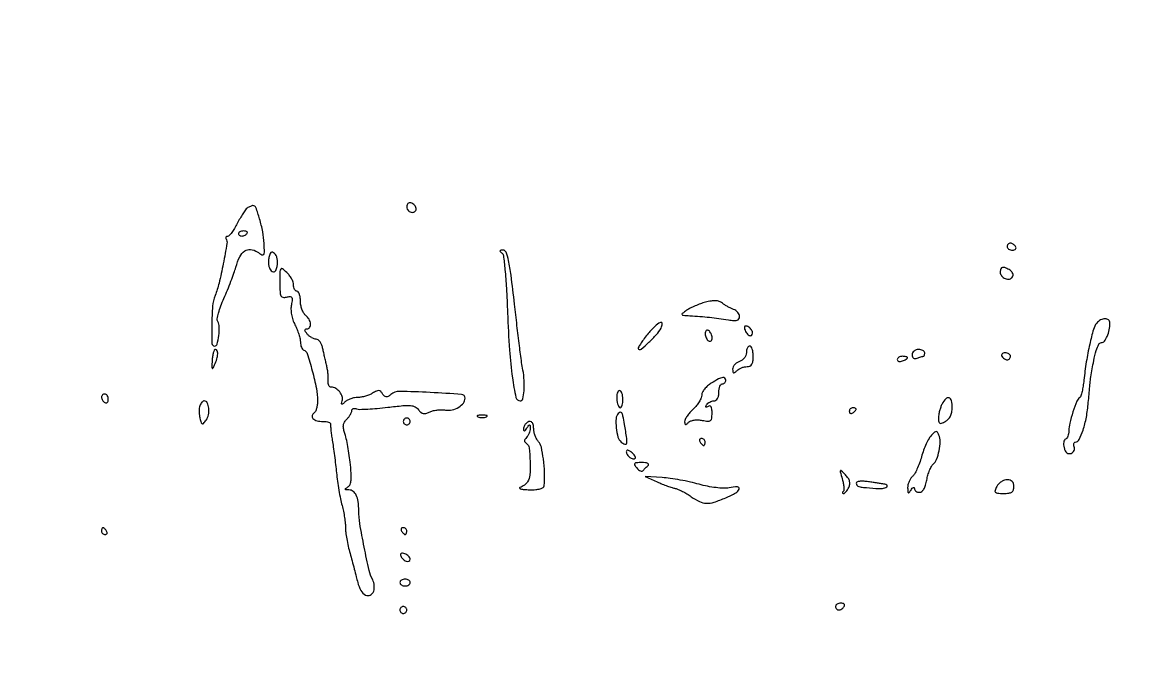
# Model space of a CAD drawing. Extents: x 0 to 4160, y 0 to 3120.
# Drawn here: x 1813.9 to 2137.4, y 2441.5 to 2625.5 of the extents above; entities that cross this region are included whole.
import ezdxf

# ---------------------------------------------------------------- set-up
doc = ezdxf.new("R2010")
doc.units = 0

msp = doc.modelspace()

# ---------------------------------------------------------------- linework, layer by layer
for points in [[(4159.499279, 606.274193, 0.000001), (4159.667734, 974.478125, 0.000057)], [(757.647081, 3119.740147, 0.000002), (520.492565, 3119.487217, 0.4139)], [(1964.75, 0.149832, 0.000016), (2717.930904, 0.232101, 0.000028), (3351.473438, 0.357111)]]:
    msp.add_lwpolyline(points, format="xyb")
for points in [[(1879.5, 2571.234687, 0.077531), (1879.000822, 2570.732522, 0.01312), (1878.233431, 2569.614252, 0.014063), (1877.39615, 2568.239569, 0.012098), (1876.592529, 2566.75, -0.017822), (1875.796198, 2565.313535, -0.025274), (1874.980549, 2564.101562, -0.023362), (1874.238358, 2563.201611, -0.211694), (1873.783513, 2563, 0.091724), (1873.474181, 2562.942772, 0.168639), (1873.280562, 2562.779687, 0.174076), (1873.2332, 2562.535999, 0.09855), (1873.337341, 2562.25, -0.181211), (1873.58809, 2560.925785, -0.004917), (1872.506467, 2555.022884, -0.010575), (1871.281039, 2549.335183, -0.036582), (1870.145092, 2545.745633, 0.07452), (1869.403439, 2542.59024, 0.017962), (1869.154953, 2537.21172, 0.010143), (1869.20967, 2531.760891, 0.40536), (1869.99399, 2531, 0.343014), (1870.72719, 2531.570069, 0.03038), (1871.195515, 2534.027661, 0.034253), (1871.349286, 2536.627194, 0.136891), (1870.910403, 2538.144971, -0.182462), (1870.760272, 2538.914724, -0.022224), (1871.130009, 2540.626107, -0.024016), (1871.781408, 2542.693477, -0.017633), (1872.692066, 2544.918232, 0.007739), (1873.727566, 2547.31179, 0.006428), (1874.756645, 2549.888481, 0.006497), (1875.638418, 2552.27355, 0.017407), (1876.184442, 2554, -0.04347), (1877.32204, 2557.0371, -0.12701), (1878.748535, 2558.737776, -0.186906), (1880.455645, 2559.17483, -0.115795), (1882.425191, 2558.45706, 0.022365), (1883.800467, 2557.64141, 0.359542), (1884.293081, 2557.741117, 0.177904), (1884.511152, 2558.380554, 0.006889), (1884.41671, 2560.915816, 0.034244), (1884.0067, 2564.331273, 0.024299), (1883.102234, 2568.083693, 0.01611), (1882.008608, 2571.413571, 0.321435), (1881.172448, 2571.984687, 0.073447), (1880.845479, 2571.928764, 0.026389), (1880.403782, 2571.758058, 0.025506), (1879.932241, 2571.517011, 0.027524)], [(1926, 2571.583333, 0.099038), (1926.120875, 2570.979073, 0.097945), (1926.465104, 2570.465104, 0.097945), (1926.979073, 2570.120875, 0.099038), (1927.583333, 2570, 0.190724), (1928.459866, 2570.346973, 0.244413), (1928.742973, 2571.153639, 0.165501), (1928.250696, 2572.122932, 0.113253), (1927.1875, 2572.770833, 0.134046), (1926.735738, 2572.795817, 0.144529), (1926.348828, 2572.585286, 0.119977), (1926.089234, 2572.158616, 0.077096)], [(1879.396994, 2563.833333, -0.071639), (1879.130304, 2563.514519, -0.05288), (1878.756842, 2563.244792, -0.053298), (1878.339084, 2563.061561, -0.076861), (1877.940983, 2563, -0.087308), (1877.581686, 2563.063221, -0.094392), (1877.276414, 2563.244792, -0.100145), (1877.072214, 2563.515437, -0.112153), (1877, 2563.833333, -0.170324), (1877.111542, 2564.151276, -0.094314), (1877.427703, 2564.421875, -0.074868), (1877.899039, 2564.604892, -0.055286), (1878.456011, 2564.666667, -0.05773), (1878.976727, 2564.606344, -0.124167), (1879.33303, 2564.421875, -0.190804), (1879.471218, 2564.149103, -0.16277)], [(1953.628477, 2558.234687, -0.219846), (1954.159032, 2557.390096, -0.007146), (1954.625299, 2553.309941, -0.010947), (1955.044556, 2547.917922, -0.004664), (1955.380204, 2540.685965, 0.007729), (1955.951952, 2529.80735, 0.01851), (1956.798497, 2521.773357, 0.016137), (1957.813916, 2516.005791, 0.354934), (1959.052293, 2515, 0.347462), (1959.800749, 2515.591537, 0.03624), (1960.184124, 2517.956613, 0.036446), (1960.230139, 2520.945905, 0.033415), (1959.848631, 2524, -0.014585), (1959.49346, 2526.174424, -0.001669), (1958.852693, 2531.098438, -0.002014), (1958.133431, 2536.962933, -0.001639), (1957.408933, 2543.25, 0.003425), (1956.40946, 2551.659153, 0.020943), (1955.682699, 2555.969704, 0.039019), (1954.974283, 2558.370718, 0.313621), (1954.073135, 2558.984687, 0.027955), (1953.42667, 2558.9422, 0.23259), (1953.187848, 2558.786217, 0.349331), (1953.219242, 2558.558491, 0.046167)], [(2101, 2560, 0.153634), (2101.120018, 2559.618621, 0.097988), (2101.457961, 2559.29375, 0.080552), (2101.962904, 2559.074545, 0.062283), (2102.559017, 2559, 0.066118), (2103.110654, 2559.073267, 0.138808), (2103.478525, 2559.29375, 0.191142), (2103.607943, 2559.620352, 0.139169), (2103.5, 2560, 0.06081), (2103.193797, 2560.382515, 0.051032), (2102.7871, 2560.70625, 0.053229), (2102.346558, 2560.926698, 0.089642), (2101.940983, 2561, 0.105429), (2101.581949, 2560.923444, 0.099231), (2101.276414, 2560.70625, 0.096318), (2101.071618, 2560.381732, 0.092995)], [(1885.760702, 2556.528526, 0.050292), (1885.668664, 2555.489895, 0.049709), (1885.785089, 2554.449594, 0.054142), (1886.078809, 2553.560183, 0.113212), (1886.519069, 2552.984174, 0.094892), (1887.127548, 2552.648985, 0.262597), (1887.59003, 2552.742401, 0.14155), (1887.948255, 2553.293175, 0.026642), (1888.239298, 2554.471474, 0.050292), (1888.331336, 2555.510105, 0.049709), (1888.214911, 2556.550406, 0.054142), (1887.921191, 2557.439817, 0.113212), (1887.480931, 2558.015826, 0.094892), (1886.872452, 2558.351015, 0.262597), (1886.40997, 2558.257599, 0.14155), (1886.051745, 2557.706825, 0.026642)], [(1889, 2549.538356, 0.009999), (1889.055241, 2546.776338, 0.097803), (1889.325599, 2545.647043, 0.256923), (1889.909198, 2545.214465, 0.09798), (1890.953863, 2545.277684, -0.047354), (1891.988883, 2545.445926, -0.276438), (1892.460074, 2545.204854, -0.17194), (1892.602964, 2544.559626, -0.018698), (1892.356563, 2543.032814, 0.057836), (1892.248973, 2541.721298, 0.035871), (1892.411716, 2540.183015, 0.034678), (1892.807449, 2538.609874, 0.040392), (1893.4027, 2537.188158, -0.022725), (1894.01414, 2535.861281, -0.020083), (1894.530793, 2534.429058, -0.020564), (1894.891317, 2533.100187, -0.056009), (1895, 2532.132993, 0.047114), (1895.073371, 2531.35607, 0.05466), (1895.290992, 2530.646358, 0.063015), (1895.610983, 2530.10347, 0.148), (1895.99061, 2529.833333, -0.240291), (1896.97465, 2528.827738, -0.009691), (1898.44502, 2523.781767, -0.017241), (1899.642706, 2518.659283, -0.04884), (1900, 2515.010227, -0.032422), (1899.925145, 2513.857049, -0.037872), (1899.701458, 2512.783107, -0.041296), (1899.375343, 2511.926082, -0.143747), (1898.983688, 2511.489919, 0.200104), (1898.418222, 2510.701574, 0.263212), (1898.66451, 2509.868682, 0.130635), (1899.83545, 2509.215646, 0.062315), (1901.559017, 2509, -0.029265), (1902.481311, 2508.945971, -0.051118), (1903.227808, 2508.779687, -0.074078), (1903.706021, 2508.537249, -0.309063), (1903.812245, 2508.25, 0.079418), (1903.770038, 2507.764931, 0.007139), (1903.875168, 2506.545312, 0.009142), (1904.048903, 2505.086682, 0.007015), (1904.290108, 2503.5, -0.00649), (1904.584185, 2501.579098, -0.002949), (1904.92139, 2499.059375, -0.00292), (1905.245783, 2496.398146, -0.004004), (1905.504457, 2494, 0.010143), (1905.792951, 2491.601887, 0.007325), (1906.207853, 2488.940625, 0.007403), (1906.676912, 2486.421814, 0.015923), (1907.128436, 2484.5, -0.014732), (1907.535608, 2482.785294, -0.012245), (1907.869738, 2480.940625, -0.012427), (1908.092436, 2479.235222, -0.032417), (1908.142099, 2478, 0.0381), (1908.208784, 2476.707189, 0.011567), (1908.503875, 2474.765625, 0.011511), (1908.936544, 2472.597663, 0.012306), (1909.460156, 2470.5, -0.001537), (1910.051715, 2468.33012, -0.00116), (1910.688785, 2465.942642, -0.001172), (1911.276965, 2463.69638, -0.002714), (1911.705356, 2462.006866, 0.068305), (1912.622118, 2459.706887, 0.140744), (1913.993577, 2458.36244, 0.249167), (1915.343395, 2458.352434, 0.182851), (1916.357958, 2459.490441, 0.070792), (1916.525808, 2460.223605, 0.042966), (1916.523878, 2461.114857, 0.042188), (1916.366656, 2462.017928, 0.057075), (1916.06674, 2462.789533, -0.065029), (1915.055196, 2465.51932, -0.006479), (1913.58506, 2472.348473, -0.007794), (1912.316718, 2479.182936, -0.042001), (1912, 2482.946634, 0.031231), (1911.832551, 2485.624852, 0.078942), (1911.290121, 2487.494026, 0.123933), (1910.384254, 2488.59922, 0.15837), (1909.143011, 2489.015313, -0.01545), (1908.298633, 2489.049289, -0.306701), (1908.105223, 2489.201358, -0.32305), (1908.179624, 2489.429205, -0.016377), (1908.862298, 2489.893734, 0.159734), (1909.485592, 2490.650061, 0.071654), (1909.781912, 2491.918964, 0.04016), (1909.794002, 2493.909582, 0.010201), (1909.488571, 2497.128421, 0.008456), (1909.142323, 2499.737889, 0.008697), (1908.710837, 2502.309756, 0.008485), (1908.260388, 2504.525227, 0.036087), (1907.87453, 2505.819685, -0.04614), (1907.554831, 2506.976521, -0.085005), (1907.547228, 2507.950086, -0.092558), (1907.859318, 2508.814759, -0.063692), (1908.498257, 2509.641114, 0.031112), (1909.072968, 2510.292172, 0.031653), (1909.558863, 2511.005916, 0.033362), (1909.89827, 2511.677877, 0.100592), (1910, 2512.178417, -0.153803), (1910.110577, 2512.52939, -0.152311), (1910.402739, 2512.755236, -0.114371), (1910.84656, 2512.812366, -0.066767), (1911.371027, 2512.687865, 0.095386), (1912.277301, 2512.526496, 0.008422), (1914.612446, 2512.598509, 0.010776), (1917.416599, 2512.792934, 0.008186), (1920.480371, 2513.122469, -0.006571), (1924.895021, 2513.611732, -0.044041), (1927.100065, 2513.632042, -0.097101), (1928.445166, 2513.256283, -0.118911), (1929.438509, 2512.414981, 0.055625), (1930.127457, 2511.664247, 0.126824), (1930.80999, 2511.321952, 0.122593), (1931.588526, 2511.34642, 0.050211), (1932.579165, 2511.737192, -0.058417), (1933.514437, 2512.088549, -0.029582), (1934.753209, 2512.318465, -0.028915), (1936.076569, 2512.406667, -0.038105), (1937.282823, 2512.325198, 0.090681), (1939.250791, 2512.398556, 0.08172), (1941.144958, 2513.157758, 0.091752), (1942.518078, 2514.379863, 0.16665), (1943, 2515.785617, 0.392421), (1941.985732, 2516.878926, 0.006285), (1932.827466, 2517.451165, 0.00857), (1923.835429, 2517.745247, 0.178944), (1921.338492, 2516.865961, -0.03718), (1920.533897, 2516.293495, -0.158065), (1919.96645, 2516.16031, -0.182244), (1919.477317, 2516.392696, -0.052589), (1918.954297, 2517.064302, 0.064488), (1918.402535, 2517.73917, 0.17498), (1917.844268, 2517.981927, 0.127398), (1917.13843, 2517.846393, 0.027926), (1916.044081, 2517.25, -0.041937), (1915.103449, 2516.771018, -0.026545), (1913.940004, 2516.367188, -0.0266), (1912.746135, 2516.090391, -0.043687), (1911.713569, 2516, 0.046656), (1910.73056, 2515.908072, 0.03612), (1909.690392, 2515.632812, 0.03713), (1908.749446, 2515.229278, 0.06934), (1908.075, 2514.75, -0.010261), (1907.355508, 2514.098613, -0.251526), (1907.101494, 2514.041167, -0.402296), (1906.997038, 2514.217254, -0.016711), (1907.205357, 2514.991071, 0.153748), (1907.194311, 2516.258803, 0.090079), (1906.468833, 2517.607574, 0.088164), (1905.29646, 2518.639481, 0.137325), (1904.00857, 2519, -0.16118), (1903.594016, 2519.1372, -0.113215), (1903.272637, 2519.514062, -0.0892), (1903.095657, 2520.080758, -0.062795), (1903.096092, 2520.75, 0.039853), (1903.136139, 2521.612252, 0.015898), (1903.059178, 2522.79375, 0.015614), (1902.894986, 2524.068842, 0.018976), (1902.65895, 2525.25, -0.002214), (1902.368898, 2526.484572, -0.001401), (1902.041095, 2527.926562, -0.001407), (1901.727028, 2529.344931, -0.002597), (1901.480948, 2530.5, 0.049274), (1901.181763, 2531.456398, 0.060701), (1900.715307, 2532.265625, 0.072382), (1900.161555, 2532.815769, 0.160768), (1899.603393, 2533, -0.087512), (1898.993085, 2533.107643, -0.043416), (1898.278263, 2533.440625, -0.041319), (1897.576718, 2533.926061, -0.04758), (1897, 2534.5, -0.024942), (1896.48229, 2535.191217, -0.128583), (1896.325424, 2535.638636, -0.300026), (1896.467821, 2535.898357, -0.122183), (1896.877555, 2536, 0.248036), (1897.691892, 2536.430453, 0.174847), (1897.955269, 2537.453029, 0.11064), (1897.512813, 2538.813226, 0.08601), (1896.5, 2540, -0.089397), (1895.924645, 2540.683429, -0.043142), (1895.440625, 2541.724485, -0.040938), (1895.110857, 2542.929421, -0.046361), (1895, 2544.122445, 0.033004), (1894.927162, 2545.224707, 0.050666), (1894.70625, 2546.154718, 0.065557), (1894.383922, 2546.796579, 0.248558), (1894, 2547, -0.178587), (1893.618352, 2547.140806, -0.092064), (1893.29375, 2547.541972, -0.07211), (1893.073946, 2548.139098, -0.052233), (1893, 2548.845012, 0.084684), (1892.857209, 2549.682053, 0.040713), (1892.4125, 2550.679733, 0.038833), (1891.765311, 2551.671193, 0.044853), (1891, 2552.5, 0.024752), (1889.734594, 2553.536052, 0.426753), (1889.259956, 2553.454513, 0.144988), (1889.028682, 2552.722419, 0.004504)], [(2099, 2552.606989, 0.171657), (2099.399041, 2551.478917, 0.127473), (2100.469753, 2550.686348, 0.140473), (2101.71214, 2550.556024, 0.213827), (2102.59609, 2551.155477, 0.128512), (2102.74182, 2551.630022, 0.099481), (2102.657493, 2552.166253, 0.088082), (2102.354965, 2552.682588, 0.075261), (2101.878115, 2553.096491, 0.034491), (2100.563877, 2553.807064, 0.149899), (2099.695738, 2553.919783, 0.255665), (2099.184737, 2553.515711, 0.100617)], [(2013.056717, 2543.777476, 0.019975), (2011.58977, 2543.31557, 0.015392), (2010.028814, 2542.699739, 0.015644), (2008.604007, 2542.032718, 0.035486), (2007.584211, 2541.421323, 0.009696), (2006.310121, 2540.491576, 0.382095), (2006.248997, 2540.175537, 0.243963), (2006.585847, 2539.967474, 0.005557), (2008.527494, 2539.843775, -0.006142), (2011.475861, 2539.652475, -0.007562), (2014.220535, 2539.398693, -0.007665), (2016.924569, 2539.065357, -0.006641), (2019.75, 2538.634675, 0.021135), (2021.345569, 2538.438583, 0.090941), (2022.293368, 2538.534984, 0.18059), (2022.804435, 2538.915555, 0.144338), (2023, 2539.578893, 0.105174), (2022.869477, 2540.19254, 0.068741), (2022.485938, 2540.809186, 0.064645), (2021.919001, 2541.335228, 0.069635), (2021.25, 2541.683384, -0.026983), (2020.471208, 2542.007847, -0.015726), (2019.573437, 2542.475413, -0.015695), (2018.701244, 2543.001785, -0.025517), (2018, 2543.508152, 0.085767), (2017.111264, 2543.999817, 0.070056), (2016.043588, 2544.20993, 0.054169), (2014.72273, 2544.138795, 0.025773)], [(1996.100446, 2534.305691, 0.013143), (1994.967492, 2532.855171, 0.021189), (1994.089714, 2531.556672, 0.016546), (1993.478534, 2530.486675, 0.328972), (1993.531585, 2530.135081, 0.385608), (1994.294891, 2530.097404, 0.015215), (1996.585814, 2532.095314, 0.023869), (1998.795898, 2534.349793, 0.058395), (2000.127006, 2536.25, 0.120406), (2000.469288, 2537.564411, 0.55796), (1999.940756, 2537.901707, 0.085213), (1998.280809, 2536.716993, 0.022889)], [(2024.606309, 2535.58356, 0.049992), (2024.911187, 2534.977839, 0.054888), (2025.322276, 2534.465171, 0.062067), (2025.772094, 2534.115141, 0.13514), (2026.190322, 2534, 0.310331), (2026.733894, 2534.373328, 0.180578), (2026.742032, 2535.198675, 0.106345), (2026.127369, 2536.180521, 0.120025), (2025.18682, 2536.77106, 0.108271), (2024.74444, 2536.818151, 0.257062), (2024.482386, 2536.633872, 0.161356), (2024.426249, 2536.219753, 0.045328)], [(2127.12516, 2537.650809, 0.105317), (2126.18275, 2535.853195, 0.012937), (2125.091285, 2531.526948, 0.015289), (2124.098606, 2526.384321, 0.013975), (2123.387416, 2521.034407, -0.013561), (2123.15634, 2519.285038, -0.018451), (2122.847375, 2517.723599, -0.015512), (2122.508905, 2516.467793, -0.160097), (2122.204847, 2516.034407, 0.139215), (2121.342249, 2514.905911, 0.014772), (2120.207499, 2511.762629, 0.018798), (2119.271798, 2508.500216, 0.060504), (2119, 2506.262335, -0.043494), (2118.92797, 2505.435854, -0.051963), (2118.713746, 2504.684353, -0.060188), (2118.399299, 2504.111163, -0.156053), (2118.025517, 2503.833333, 0.196486), (2117.694931, 2503.544779, 0.076853), (2117.505613, 2502.957306, 0.060507), (2117.476408, 2502.178446, 0.043417), (2117.624053, 2501.319197, 0.052394), (2117.961079, 2500.428247, 0.108196), (2118.428065, 2499.852989, 0.141184), (2119.002841, 2499.614812, 0.120259), (2119.656007, 2499.698239, 0.092863), (2120.172895, 2500.016287, 0.096278), (2120.531841, 2500.496349, 0.099256), (2120.677886, 2501.063091, 0.105577), (2120.588855, 2501.629042, -0.050575), (2120.446136, 2502.154227, -0.092048), (2120.454687, 2502.597281, -0.141499), (2120.607372, 2502.887715, -0.204183), (2120.87087, 2503, 0.284261), (2121.99996, 2503.698343, 0.035737), (2123.145896, 2506.474056, 0.034379), (2124.106014, 2510.213027, 0.024707), (2124.678892, 2514.48775, -0.001734), (2124.889951, 2516.89964, -0.002062), (2125.106433, 2519.174526, -0.001786), (2125.303796, 2521.091934, -0.013297), (2125.425039, 2522, -0.007598), (2126.260605, 2526.739054, -0.027413), (2127.002729, 2529.713231, -0.041654), (2127.728912, 2531.517728, -0.283482), (2128.511177, 2532, 0.235734), (2129.371417, 2532.42944, 0.05964), (2130.179097, 2533.821847, 0.051743), (2130.771288, 2535.71546, 0.047229), (2130.986345, 2537.75, 0.227296), (2130.581564, 2538.618639, 0.180267), (2129.590481, 2538.95924, 0.120412), (2128.27308, 2538.60122, 0.093533)], [(2013, 2534.618034, 0.059645), (2013.074178, 2533.99842, 0.050746), (2013.29375, 2533.377112, 0.053126), (2013.617096, 2532.846464, 0.091204), (2014, 2532.5, 0.131946), (2014.379909, 2532.386134, 0.190139), (2014.70625, 2532.504138, 0.14379), (2014.926373, 2532.853366, 0.069308), (2015, 2533.381966, 0.059645), (2014.925822, 2534.00158, 0.050746), (2014.70625, 2534.622888, 0.053126), (2014.382904, 2535.153536, 0.091204), (2014, 2535.5, 0.131946), (2013.620091, 2535.613866, 0.190139), (2013.29375, 2535.495862, 0.14379), (2013.073627, 2535.146634, 0.069308)], [(1869.264779, 2526.75, 0.00492), (1869.194181, 2524.965683, 0.138498), (1869.305867, 2524.520003, 0.591744), (1869.512045, 2524.523847, 0.017497), (1869.981786, 2525.5, 0.02892), (1870.641752, 2527.276504, 0.061729), (1870.895672, 2528.716234, 0.110129), (1870.737677, 2529.64724, 0.304773), (1870.212708, 2530, 0.289232), (1869.897597, 2529.801079, 0.040223), (1869.609496, 2529.045312, 0.035843), (1869.383373, 2527.995444, 0.022779)], [(2025, 2529.067388, -0.094537), (2024.850007, 2528.281172, -0.071315), (2024.4125, 2527.516015, -0.069591), (2023.764378, 2526.887511, -0.081113), (2023, 2526.5, 0.069019), (2022.235465, 2526.13525, 0.066348), (2021.5875, 2525.57211, 0.071317), (2021.149484, 2524.90418, 0.109949), (2021, 2524.232612, 0.030135), (2021.047556, 2523.444272, 0.283306), (2021.25, 2523.190128, 0.261791), (2021.583134, 2523.24597, 0.026813), (2022.2, 2523.8, -0.062206), (2022.790842, 2524.259641, -0.039117), (2023.57625, 2524.6475, -0.038823), (2024.422897, 2524.91209, -0.056383), (2025.2, 2525, 0.103353), (2026.04172, 2525.175867, 0.155851), (2026.6, 2525.666667, 0.103999), (2026.909237, 2526.560241, 0.031489), (2027, 2528, 0.031626), (2026.927234, 2529.149251, 0.048861), (2026.70625, 2530.11875, 0.06271), (2026.384262, 2530.790443, 0.254951), (2026, 2531, 0.185742), (2025.618226, 2530.853109, 0.089917), (2025.29375, 2530.432295, 0.069758), (2025.073798, 2529.806935, 0.04977)], [(2073.333333, 2528.456967, 0.085779), (2073.434138, 2527.873708, 0.154548), (2073.724628, 2527.490752, 0.157257), (2074.178426, 2527.348773, 0.089656), (2074.748454, 2527.456967, -0.009018), (2075.320913, 2527.664876, -0.010593), (2075.870733, 2527.840484, -0.009597), (2076.339549, 2527.969613, -0.062476), (2076.581787, 2528, 0.219396), (2076.741827, 2528.073776, 0.077854), (2076.87715, 2528.29375, 0.059196), (2076.969379, 2528.617099, 0.039921), (2077, 2529, 0.177615), (2076.860016, 2529.381633, 0.092341), (2076.461458, 2529.70625, 0.072432), (2075.868098, 2529.926034, 0.05258), (2075.166667, 2530, 0.08279), (2074.466486, 2529.883264, 0.092568), (2073.871875, 2529.546734, 0.100608), (2073.474272, 2529.045515, 0.118065)], [(2069, 2527.031385, 0.184534), (2069.122486, 2526.710807, 0.147206), (2069.440625, 2526.516384, 0.100118), (2069.925634, 2526.488865, 0.055937), (2070.5, 2526.638374, 0.02136), (2071.074558, 2526.887494, 0.030395), (2071.559375, 2527.160341, 0.030693), (2071.912889, 2527.420671, 0.222225), (2072, 2527.606989, 0.289661), (2071.903916, 2527.758929, 0.046727), (2071.559375, 2527.884553, 0.039339), (2071.074824, 2527.971531, 0.024748), (2070.5, 2528, 0.062722), (2069.926468, 2527.92777, 0.08088), (2069.440625, 2527.715469, 0.098158), (2069.115494, 2527.400789, 0.152681)], [(2099.5, 2528, 0.06081), (2099.806203, 2527.617485, 0.051032), (2100.2129, 2527.29375, 0.053229), (2100.653442, 2527.073302, 0.089642), (2101.059017, 2527, 0.105429), (2101.418051, 2527.076556, 0.099231), (2101.723586, 2527.29375, 0.096318), (2101.928382, 2527.618268, 0.092995), (2102, 2528, 0.153634), (2101.879982, 2528.381379, 0.097988), (2101.542039, 2528.70625, 0.080552), (2101.037096, 2528.925455, 0.062283), (2100.440983, 2529, 0.066118), (2099.889346, 2528.926733, 0.138808), (2099.521475, 2528.70625, 0.191142), (2099.392057, 2528.379648, 0.139169)], [(2014.751787, 2520.158574, 0.04381), (2013.700247, 2519.390977, 0.045179), (2012.810337, 2518.459117, 0.04943), (2012.197528, 2517.509959, 0.118938), (2012.001787, 2516.702251, -0.100083), (2011.828809, 2515.851091, -0.03659), (2011.26615, 2514.751995, -0.034492), (2010.456806, 2513.606853, -0.034809), (2009.5, 2512.58758, 0.026256), (2008.543114, 2511.602513, 0.029542), (2007.734375, 2510.559001, 0.030782), (2007.161972, 2509.601289, 0.119861), (2007, 2508.935329, 0.044517), (2007.053551, 2508.335052, 0.317285), (2007.25, 2508.141345, 0.215749), (2007.573624, 2508.227813, 0.024837), (2008.145833, 2508.745833, -0.113556), (2008.789772, 2509.148882, -0.04762), (2009.789543, 2509.391361, -0.043525), (2010.96154, 2509.456799, -0.041568), (2012.145833, 2509.320833, 0.024324), (2013.795882, 2509.07355, 0.186477), (2014.537321, 2509.277632, 0.205896), (2014.907718, 2509.91364, 0.030321), (2015, 2511.434017, 0.028082), (2014.93558, 2512.580102, 0.104803), (2014.708925, 2513.261445, 0.231257), (2014.335563, 2513.509428, 0.17303), (2013.845492, 2513.404508, -0.029004), (2013.386848, 2513.156574, -0.315645), (2013.190983, 2513.190983, -0.315645), (2013.156574, 2513.386848, -0.029004), (2013.404508, 2513.845492, -0.078175), (2013.783928, 2514.287269, -0.05336), (2014.331725, 2514.660863, -0.052739), (2014.954911, 2514.914511, -0.070406), (2015.559017, 2515, 0.15208), (2016.143008, 2515.181832, 0.111514), (2016.605902, 2515.683732, 0.083213), (2016.90228, 2516.478748, 0.047734), (2017, 2517.5, -0.038131), (2017.073116, 2518.457356, -0.057076), (2017.29375, 2519.265625, -0.074992), (2017.617064, 2519.817169, -0.226478), (2018, 2520, 0.099038), (2018.381638, 2520.076342, 0.097945), (2018.70625, 2520.29375, 0.097945), (2018.923658, 2520.618362, 0.099038), (2019, 2521, 0.203085), (2018.728315, 2521.641307, 0.246013), (2018.109462, 2521.823901, 0.075021), (2016.914475, 2521.394055, 0.011985)], [(1837, 2516.059017, 0.089642), (1837.073302, 2515.653442, 0.053229), (1837.29375, 2515.2129, 0.051032), (1837.617485, 2514.806203, 0.06081), (1838, 2514.5, 0.139169), (1838.379648, 2514.392057, 0.191142), (1838.70625, 2514.521475, 0.138808), (1838.926733, 2514.889346, 0.066118), (1839, 2515.440983, 0.062283), (1838.925455, 2516.037096, 0.080552), (1838.70625, 2516.542039, 0.097988), (1838.381379, 2516.879982, 0.153634), (1838, 2517, 0.092995), (1837.618268, 2516.928382, 0.096318), (1837.29375, 2516.723586, 0.099231), (1837.076556, 2516.418051, 0.105429)], [(1987.229309, 2515.5, 0.029356), (1987.365504, 2514.542344, 0.044197), (1987.605118, 2513.734375, 0.053761), (1987.902913, 2513.167984, 0.249843), (1988.218108, 2513, 0.264542), (1988.518996, 2513.171174, 0.058368), (1988.770319, 2513.734375, 0.046187), (1988.943183, 2514.542189, 0.029634), (1989, 2515.5, 0.037692), (1988.927727, 2516.457381, 0.056546), (1988.70954, 2517.265625, 0.074255), (1988.389917, 2517.8176, 0.228266), (1988.011202, 2518, 0.240918), (1987.648359, 2517.814397, 0.080681), (1987.373641, 2517.265625, 0.058952), (1987.222131, 2516.457584, 0.037557)], [(1865.675386, 2513.596452, 0.06635), (1865.509495, 2512.900199, 0.028667), (1865.467407, 2511.945929, 0.027744), (1865.538646, 2510.910861, 0.032908), (1865.723695, 2509.948592, 0.013563), (1866.109099, 2508.622812, 0.246889), (1866.413186, 2508.323987, 0.298135), (1866.789406, 2508.434993, 0.018257), (1867.549524, 2509.398616, 0.113302), (1868.19723, 2510.906435, 0.070011), (1868.275302, 2512.842837, 0.081865), (1867.842557, 2514.451018, 0.294216), (1866.990357, 2515, 0.146423), (1866.653982, 2514.899336, 0.059171), (1866.283828, 2514.587708, 0.051751), (1865.938898, 2514.133426, 0.044931)], [(2082.035184, 2514.065741, 0.036782), (2081.638486, 2513.172309, 0.023307), (2081.304085, 2512.082525, 0.023381), (2081.074616, 2510.975392, 0.039425), (2081, 2510.030558, 0.03177), (2081.070953, 2508.915006, 0.246828), (2081.360622, 2508.501451, 0.219697), (2081.892981, 2508.4784, 0.025542), (2083, 2509, 0.079252), (2083.861012, 2509.653962, 0.075869), (2084.4911, 2510.55241, 0.068003), (2084.87249, 2511.686721, 0.047175), (2085, 2513.035184, 0.049512), (2084.797259, 2515.077566, 0.265588), (2084.090037, 2515.888687, 0.304549), (2083.12559, 2515.63551, 0.057922)], [(1946.75, 2510.337719, 0.057986), (1947.320008, 2510.181385, 0.037979), (1948, 2510.12966, 0.037979), (1948.679992, 2510.181385, 0.057986), (1949.25, 2510.337719, 0.174857), (1949.459382, 2510.525001, 0.447206), (1949.398438, 2510.693942, 0.078554), (1948.89144, 2510.810911, 0.017491), (1948, 2510.842105, 0.017491), (1947.10856, 2510.810911, 0.078554), (1946.601562, 2510.693942, 0.447206), (1946.540618, 2510.525001, 0.174857)], [(1987.666667, 2511.333333, 0.181155), (1987.007671, 2509.884884, 0.04208), (1987.049996, 2507.164572, 0.04269), (1987.556369, 2504.458678, 0.153117), (1988.5, 2503, 0.085349), (1989.598207, 2502.367647, 0.463064), (1990.120774, 2502.663511, 0.085361), (1990.14609, 2504.071293, 0.005514), (1989.477297, 2508.128869, 0.006535), (1989.010505, 2510.589782, 0.078608), (1988.673894, 2511.491115, 0.340797), (1988.251746, 2511.669387, 0.13279)], [(2055, 2511.940983, 0.108972), (2055.078288, 2511.586039, 0.182303), (2055.29375, 2511.3746, 0.161196), (2055.6179, 2511.343488, 0.082592), (2056, 2511.5, 0.029505), (2056.382774, 2511.768994, 0.035638), (2056.70625, 2512.066025, 0.038439), (2056.934461, 2512.34829, 0.151918), (2057, 2512.559017, 0.210953), (2056.92554, 2512.727648, 0.081139), (2056.70625, 2512.870461, 0.061769), (2056.382849, 2512.967655, 0.042167), (2056, 2513, 0.105053), (2055.618444, 2512.918938, 0.099167), (2055.29375, 2512.688914, 0.09642), (2055.076123, 2512.345238, 0.093332)], [(1925, 2509, 0.099038), (1925.076342, 2508.618362, 0.097945), (1925.29375, 2508.29375, 0.097945), (1925.618362, 2508.076342, 0.099038), (1926, 2508, 0.099038), (1926.381638, 2508.076342, 0.097945), (1926.70625, 2508.29375, 0.097945), (1926.923658, 2508.618362, 0.099038), (1927, 2509, 0.099038), (1926.923658, 2509.381638, 0.097945), (1926.70625, 2509.70625, 0.097945), (1926.381638, 2509.923658, 0.099038), (1926, 2510, 0.099038), (1925.618362, 2509.923658, 0.097945), (1925.29375, 2509.70625, 0.097945), (1925.076342, 2509.381638, 0.099038)], [(1960.666667, 2508.333333, 0.067486), (1960.41235, 2507.999234, 0.039908), (1960.200331, 2507.544271, 0.039195), (1960.058438, 2507.047015, 0.053488), (1960.015313, 2506.583333, 0.160847), (1960.109062, 2506.312374, 0.342256), (1960.310881, 2506.258854, 0.118892), (1960.624579, 2506.490943, 0.030864), (1961, 2507, -0.008137), (1961.584702, 2507.873254, -0.259407), (1961.807599, 2507.982826, -0.382084), (1961.953553, 2507.838245, -0.012579), (1961.984687, 2506.95, -0.059511), (1961.91103, 2506.276938, -0.03956), (1961.676157, 2505.535967, -0.039602), (1961.328066, 2504.842485, -0.060331), (1960.912868, 2504.312868, 0.047458), (1960.463023, 2503.768438, 0.150038), (1960.325735, 2503.321227, 0.181024), (1960.473233, 2502.927179, 0.075363), (1960.912868, 2502.553851, -0.232398), (1961.694523, 2501.308566, -0.018752), (1961.958361, 2497.337601, -0.022477), (1961.894278, 2493.357888, -0.132717), (1961.234687, 2491.399944, -0.055286), (1960.845417, 2490.93712, -0.029751), (1960.275189, 2490.455299, -0.02924), (1959.628137, 2490.02802, -0.040378), (1959, 2489.728891, 0.452748), (1958.918467, 2489.510157, 0.21451), (1959.189062, 2489.302434, 0.040564), (1960.209604, 2489.147149, 0.012837), (1961.75, 2489.078947, 0.020919), (1963.580297, 2489.121526, 0.049672), (1964.922481, 2489.344128, 0.076922), (1965.775711, 2489.722254, 0.236551), (1966.088861, 2490.25, 0.026457), (1966.15818, 2494.086293, 0.023668), (1965.831344, 2498.055296, 0.021421), (1965.234092, 2501.486797, 0.129916), (1964.418331, 2503.078741, -0.056604), (1963.875031, 2503.841632, -0.036056), (1963.416635, 2504.831534, -0.03596), (1963.103523, 2505.881931, -0.054507), (1963, 2506.828741, 0.061456), (1962.836596, 2508.153156, 0.19039), (1962.321448, 2508.872016, 0.247957), (1961.564607, 2508.937738, 0.096778)], [(2011.5, 2503, 0.029505), (2011.768994, 2502.617226, 0.035638), (2012.066025, 2502.29375, 0.038439), (2012.34829, 2502.065539, 0.151918), (2012.559017, 2502, 0.210953), (2012.727648, 2502.07446, 0.081139), (2012.870461, 2502.29375, 0.061769), (2012.967655, 2502.617151, 0.042167), (2013, 2503, 0.105053), (2012.918938, 2503.381556, 0.099167), (2012.688914, 2503.70625, 0.09642), (2012.345238, 2503.923877, 0.093332), (2011.940983, 2504, 0.108972), (2011.586039, 2503.921712, 0.182303), (2011.3746, 2503.70625, 0.161196), (2011.343488, 2503.3821, 0.082592)], [(2078.930497, 2504.968728, 0.066239), (2078.239039, 2504.042119, 0.01972), (2077.438651, 2502.463952, 0.019406), (2076.670855, 2500.602015, 0.019833), (2076.055856, 2498.699499, -0.019046), (2075.455175, 2496.831244, -0.020891), (2074.730091, 2495.072018, -0.020861), (2073.989537, 2493.630022, -0.090727), (2073.375359, 2492.896557, 0.076182), (2072.849636, 2492.304356, 0.044949), (2072.40851, 2491.465441, 0.043782), (2072.11092, 2490.52593, 0.056671), (2072.015313, 2489.627555, 0.011371), (2072.049532, 2488.484868, 0.242257), (2072.215027, 2488.201135, 0.389619), (2072.470008, 2488.246388, 0.019594), (2073, 2489, -0.030864), (2073.375421, 2489.509057, -0.118892), (2073.689119, 2489.741146, -0.342256), (2073.890938, 2489.687626, -0.160847), (2073.984687, 2489.416667, 0.135294), (2074.10488, 2489.003494, 0.098736), (2074.432001, 2488.651563, 0.085517), (2074.916932, 2488.414638, 0.071081), (2075.485954, 2488.333333, 0.179456), (2076.144948, 2488.577725, 0.082202), (2076.741829, 2489.291427, 0.058932), (2077.239712, 2490.422285, 0.031061), (2077.597351, 2491.916667, -0.025598), (2077.926558, 2493.361765, -0.026912), (2078.39746, 2494.741146, -0.027856), (2078.930887, 2495.878675, -0.097812), (2079.442843, 2496.5, 0.132096), (2080.45626, 2497.91497, 0.040701), (2081.181322, 2500.460446, 0.041175), (2081.487433, 2503.13795, 0.106759), (2081.139315, 2505.038231, 0.038882), (2080.724484, 2505.851612, 0.269479), (2080.346078, 2506.055885, 0.176544), (2079.863687, 2505.862685, 0.016752)], [(1990, 2500.181462, 0.149534), (1990.266453, 2499.310438, 0.084765), (1991.035287, 2498.506143, 0.097357), (1991.934546, 2498.077607, 0.264952), (1992.590697, 2498.257364, 0.274667), (1992.658254, 2498.52273, 0.066988), (1992.466178, 2498.952146, 0.05004), (1992.075014, 2499.46205, 0.030935), (1991.524166, 2499.979944, 0.030483), (1990.879936, 2500.451416, 0.110288), (1990.405689, 2500.625144, 0.256649), (1990.121034, 2500.514408, 0.176123)], [(1993.039284, 2495.452666, 0.046957), (1993.574904, 2494.918298, 0.078042), (1994.122454, 2494.594078, 0.114046), (1994.593266, 2494.522087, 0.215859), (1994.923362, 2494.702666, -0.020805), (1995.217832, 2495.061911, -0.010819), (1995.612899, 2495.486096, -0.010739), (1996.038006, 2495.904799, -0.016085), (1996.4283, 2496.25, 0.326785), (1996.499008, 2496.530294, 0.204629), (1996.248178, 2496.779687, 0.069603), (1995.556269, 2496.948908, 0.025226), (1994.544222, 2497, 0.013723), (1992.982258, 2496.957121, 0.188278), (1992.475319, 2496.726412, 0.342444), (1992.428359, 2496.307574, 0.036146)], [(2052.936727, 2492.220619, -0.020748), (2053.231912, 2491.002845, -0.028205), (2053.389584, 2489.883393, -0.027852), (2053.414833, 2488.976769, -0.191685), (2053.24194, 2488.575273, 0.055433), (2053.065167, 2488.354264, 0.166846), (2053.021151, 2488.168986, 0.255911), (2053.104713, 2488.046442, 0.118363), (2053.29815, 2488, 0.177639), (2053.599839, 2488.110676, 0.036636), (2054.010501, 2488.514062, 0.034312), (2054.442948, 2489.079979, 0.026464), (2054.836412, 2489.75, 0.077758), (2055.142508, 2490.664884, 0.10518), (2055.106062, 2491.533671, 0.08853), (2054.701554, 2492.420087, 0.041727), (2053.899717, 2493.395346, 0.005388), (2052.664057, 2494.638684, 0.44114), (2052.421024, 2494.625742, 0.24309), (2052.352672, 2494.304651, 0.003029)], [(1999, 2491.373901, 0.009624), (2000.46987, 2490.742317, 0.009072), (2001.991975, 2490.154674, 0.009071), (2003.359008, 2489.683133, 0.030907), (2004.270552, 2489.448219, -0.053701), (2005.145396, 2489.179775, -0.017544), (2006.368127, 2488.603972, -0.017255), (2007.690901, 2487.864585, -0.018644), (2008.924923, 2487.05346, 0.041784), (2011.358325, 2485.610452, 0.10544), (2013.347266, 2485.12028, 0.087396), (2015.58781, 2485.442465, 0.022918), (2018.99314, 2486.7359, 0.022306), (2021.942648, 2488.17316, 0.189145), (2022.873841, 2489.281198, 0.521197), (2022.404232, 2489.917358, 0.042869), (2019.973306, 2489.644661, -0.05828), (2018.414512, 2489.518173, -0.020215), (2016.16148, 2489.689475, -0.019623), (2013.65319, 2490.082821, -0.020575), (2011.223306, 2490.666997, 0.014422), (2008.667662, 2491.314761, 0.009665), (2005.712471, 2491.91401, 0.009737), (2002.824887, 2492.383751, 0.018884), (2000.5, 2492.626478), (1995.5, 2492.958284)], [(2057, 2490.980471, 0.180374), (2057.226505, 2490.373021, 0.150102), (2057.814404, 2490.005261, 0.04142), (2059.12709, 2489.7688, 0.003091), (2062.75, 2489.444594, 0.045004), (2064.679845, 2489.457868, 0.125356), (2065.944781, 2489.914217, 0.561605), (2065.919632, 2490.434807, 0.098502), (2064.75, 2490.800128, -0.00741), (2064.06503, 2490.883545, -0.001706), (2062.9125, 2491.045277, -0.001762), (2061.585938, 2491.240822, -0.00172), (2060.25, 2491.447265, 0.027481), (2058.99522, 2491.575456, 0.047414), (2057.947707, 2491.525245, 0.065024), (2057.227033, 2491.323837, 0.300705)], [(2098, 2490, 0.034656), (2097.486168, 2488.855883, 0.290087), (2097.60001, 2488.326571, 0.185622), (2098.20081, 2488.053061, 0.015036), (2099.964816, 2488, 0.029979), (2101.488347, 2488.09143, 0.116207), (2102.370602, 2488.414735, 0.167114), (2102.839315, 2489.022424, 0.081638), (2103, 2490, 0.072112), (2102.874222, 2490.867561, 0.122754), (2102.504398, 2491.495523, 0.12431), (2101.886989, 2491.871449, 0.075033), (2101.035184, 2492, 0.088264), (2100.204291, 2491.852172, 0.057686), (2099.333112, 2491.4125, 0.055927), (2098.555412, 2490.764902, 0.06843)], [(1837, 2477, 0.105053), (1837.081062, 2476.618444, 0.099167), (1837.311086, 2476.29375, 0.09642), (1837.654762, 2476.076123, 0.093332), (1838.059017, 2476, 0.108972), (1838.413961, 2476.078288, 0.182303), (1838.6254, 2476.29375, 0.161196), (1838.656512, 2476.6179, 0.082592), (1838.5, 2477, 0.029505), (1838.231006, 2477.382774, 0.035638), (1837.933975, 2477.70625, 0.038439), (1837.65171, 2477.934461, 0.151918), (1837.440983, 2478, 0.210953), (1837.272352, 2477.92554, 0.081139), (1837.129539, 2477.70625, 0.061769), (1837.032345, 2477.382849, 0.042167)], [(1924.5, 2477, 0.029505), (1924.768994, 2476.617226, 0.035638), (1925.066025, 2476.29375, 0.038439), (1925.34829, 2476.065539, 0.151918), (1925.559017, 2476, 0.210953), (1925.727648, 2476.07446, 0.081139), (1925.870461, 2476.29375, 0.061769), (1925.967655, 2476.617151, 0.042167), (1926, 2477, 0.105053), (1925.918938, 2477.381556, 0.099167), (1925.688914, 2477.70625, 0.09642), (1925.345238, 2477.923877, 0.093332), (1924.940983, 2478, 0.108972), (1924.586039, 2477.921712, 0.182303), (1924.3746, 2477.70625, 0.161196), (1924.343488, 2477.3821, 0.082592)], [(1924.22894, 2469.81318, 0.120025), (1924.819479, 2468.872631, 0.106345), (1925.801325, 2468.257968, 0.180578), (1926.626672, 2468.266106, 0.310331), (1927, 2468.809678, 0.13514), (1926.884859, 2469.227906, 0.062067), (1926.534829, 2469.677724, 0.054888), (1926.022161, 2470.088813, 0.049992), (1925.41644, 2470.393691, 0.045328), (1924.780247, 2470.573751, 0.161356), (1924.366128, 2470.517614, 0.257062), (1924.181849, 2470.25556, 0.108271)], [(1924, 2462, 0.148195), (1924.115568, 2461.618646, 0.098894), (1924.440625, 2461.29375, 0.082425), (1924.926543, 2461.074694, 0.064853), (1925.5, 2461, 0.064853), (1926.073457, 2461.074694, 0.082425), (1926.559375, 2461.29375, 0.098894), (1926.884432, 2461.618646, 0.148195), (1927, 2462, 0.148195), (1926.884432, 2462.381354, 0.098894), (1926.559375, 2462.70625, 0.082425), (1926.073457, 2462.925306, 0.064853), (1925.5, 2463, 0.064853), (1924.926543, 2462.925306, 0.082425), (1924.440625, 2462.70625, 0.098894), (1924.115568, 2462.381354, 0.148195)], [(2051, 2455, 0.092995), (2051.071618, 2454.618268, 0.096318), (2051.276414, 2454.29375, 0.099231), (2051.581949, 2454.076556, 0.105429), (2051.940983, 2454, 0.089642), (2052.346558, 2454.073302, 0.053229), (2052.7871, 2454.29375, 0.051032), (2053.193797, 2454.617485, 0.06081), (2053.5, 2455, 0.139169), (2053.607943, 2455.379648, 0.191142), (2053.478525, 2455.70625, 0.138808), (2053.110654, 2455.926733, 0.066118), (2052.559017, 2456, 0.062283), (2051.962904, 2455.925455, 0.080552), (2051.457961, 2455.70625, 0.097988), (2051.120018, 2455.381379, 0.153634)], [(1924, 2454, 0.099038), (1924.076342, 2453.618362, 0.097945), (1924.29375, 2453.29375, 0.097945), (1924.618362, 2453.076342, 0.099038), (1925, 2453, 0.099038), (1925.381638, 2453.076342, 0.097945), (1925.70625, 2453.29375, 0.097945), (1925.923658, 2453.618362, 0.099038), (1926, 2454, 0.099038), (1925.923658, 2454.381638, 0.097945), (1925.70625, 2454.70625, 0.097945), (1925.381638, 2454.923658, 0.099038), (1925, 2455, 0.099038), (1924.618362, 2454.923658, 0.097945), (1924.29375, 2454.70625, 0.097945), (1924.076342, 2454.381638, 0.099038)]]:
    msp.add_lwpolyline(points, format="xyb", close=True)

doc.saveas('drawing.dxf')
